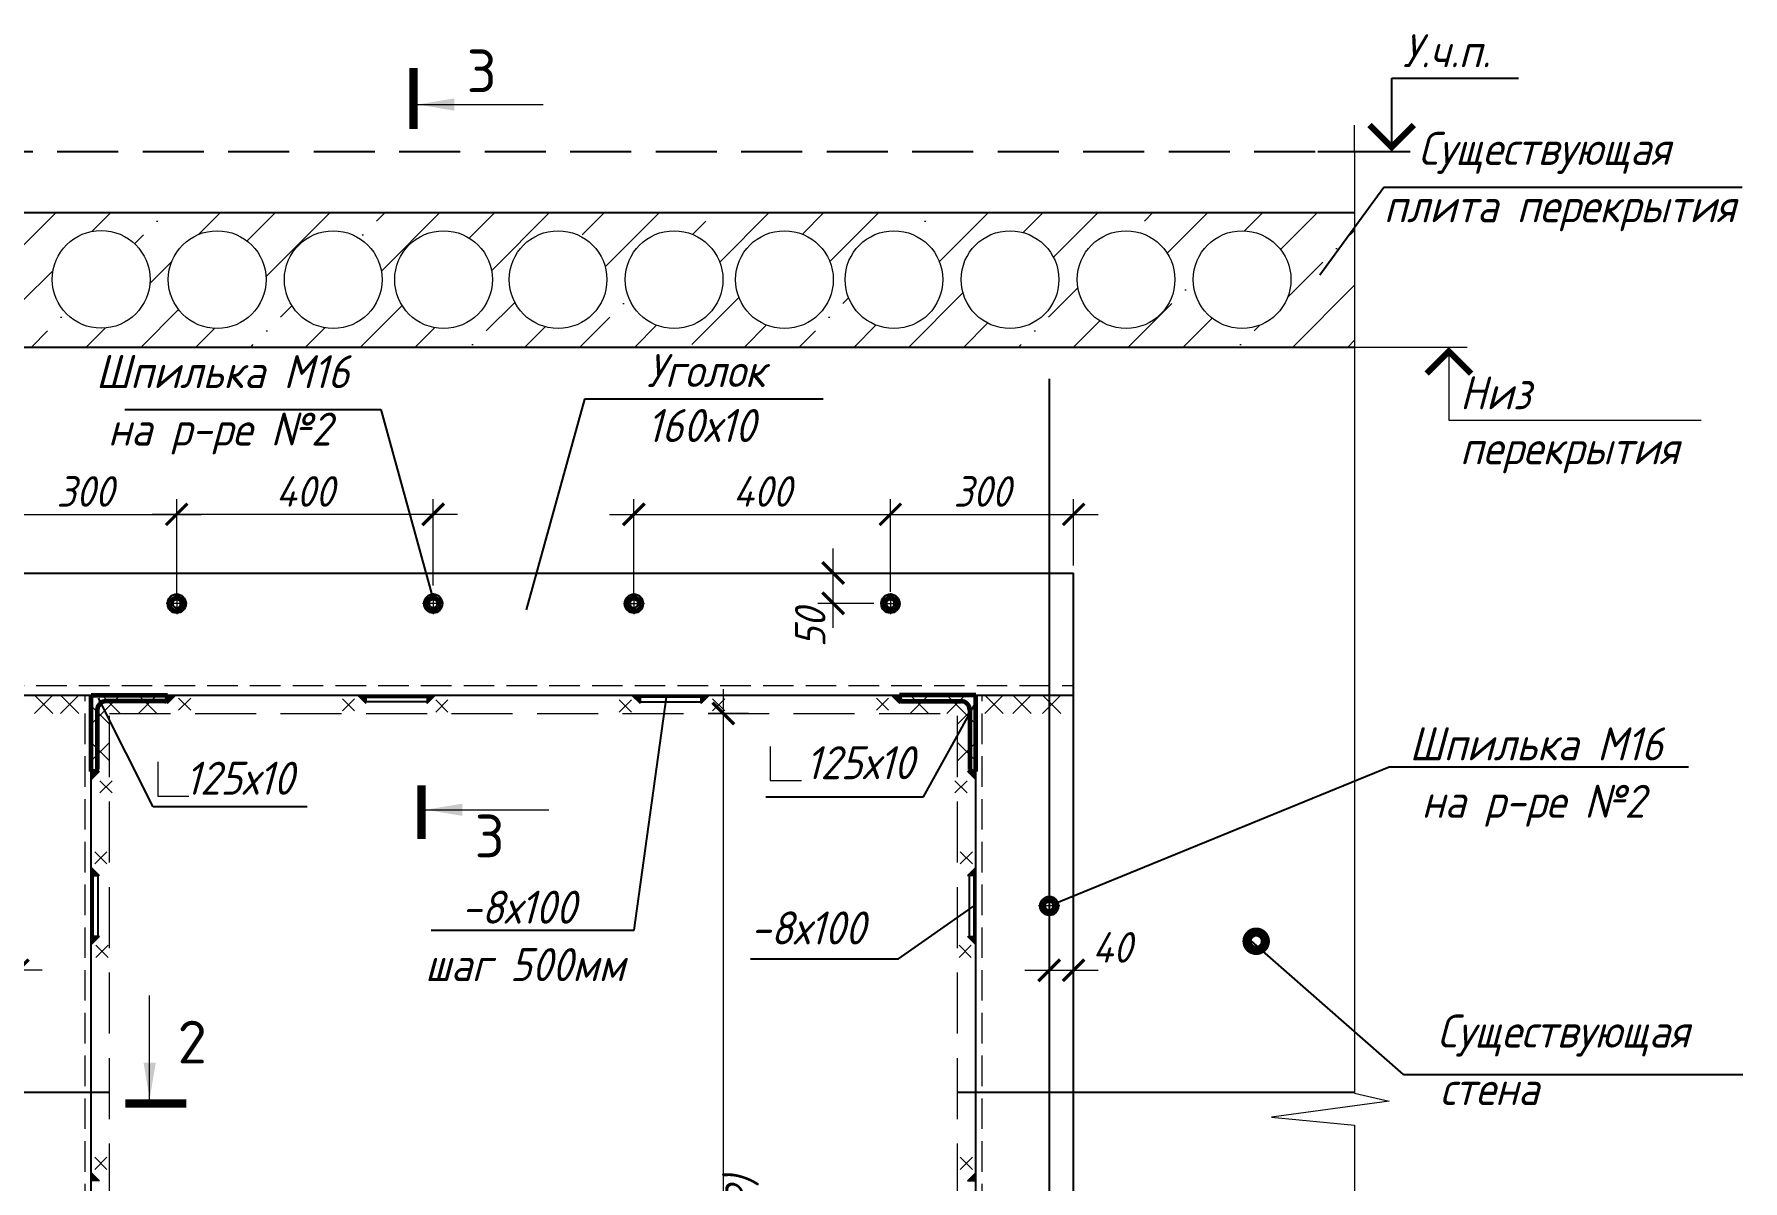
# Model space of a CAD drawing. Header units: millimetres. Extents: x 2058191 to 2089933, y 116142 to 208453.
# Drawn here: x 2071226 to 2074024, y 156546 to 158423 of the extents above; entities that cross this region are included whole.
import ezdxf
from ezdxf.enums import TextEntityAlignment as Align

# ---------------------------------------------------------------- set-up
doc = ezdxf.new("R2010")
doc.units = ezdxf.units.MM
for name, pattern in [('GOST2.303 4', [7, 5, -2, 0]), ('ГОСТ 2.303 4', [7, 5, -2, 0]), ('осеваяX2', [4, 2.5, -0.5, 0.5, -0.5])]:
    doc.linetypes.add(name, pattern=pattern)
doc.layers.get('Defpoints').update_dxf_attribs({"color": 255})
for name, color, linetype, lineweight in [('1Стены', 252, 'Continuous', 25), ('монолит', 176, 'Continuous', 50), ('Оси', 165, 'осеваяX2', 13), ('Размер', 7, 'Continuous', 13), ('сварка', 156, 'Continuous', 9), ('штрих', 8, 'Continuous', 5), ('штриховка кирпич', 42, 'Continuous', 5)]:
    doc.layers.add(name, color=color, linetype=linetype, lineweight=lineweight)
doc.layers.add('CS_UNPLOTTED', color=254, linetype='Continuous', plot=False)
doc.layers.add('металл', color=124, linetype='Continuous')
doc.layers.add('Текст', color=7, linetype='Continuous')
doc.styles.add('GOST 2.304_new', font='isocpeur.ttf', dxfattribs={"width": 0.9, "oblique": 15})
doc.dimstyles.new('SPDS', dxfattribs={"dimscale": 25, "dimtxt": 2.5, "dimasz": 1.77, "dimexe": 1.25, "dimexo": 0.625, "dimtad": 1, "dimdec": 0, "dimrnd": 0.001, "dimtxsty": 'GOST 2.304_new', "dimblk": 'ARCHTICK', "dimcen": 2.5, "dimdle": 2, "dimclrt": 256, "dimazin": 2, "dimtfac": 0.75, "dimtdec": 0, "dimtmove": 1, "dimatfit": 3, "dimfxl": 0, "dimtolj": 1, "dimlwd": 9, "dimlwe": 9, "dimarcsym": 0})
doc.dimstyles.new('SPDS 1_20', dxfattribs={"dimscale": 20, "dimtxt": 2.5, "dimasz": 1.77, "dimexe": 1.25, "dimexo": 0.625, "dimtad": 1, "dimdec": 0, "dimrnd": 0.001, "dimtxsty": 'GOST 2.304_new', "dimblk": 'ARCHTICK', "dimcen": 2.5, "dimdle": 2, "dimclrt": 256, "dimadec": 0, "dimazin": 2, "dimtfac": 0.75, "dimtdec": 0, "dimtmove": 1, "dimatfit": 3, "dimfxl": 0, "dimtolj": 1, "dimlwd": 9, "dimlwe": 9, "dimarcsym": 0})

# ---------------------------------------------------------------- blocks, each defined once
blk = doc.blocks.new('_ArchTick')
at = {"color": 0, "linetype": 'ByBlock', "const_width": 0.15}
blk.add_lwpolyline([(-0.5, -0.5), (0.5, 0.5)], dxfattribs=at)
blk = doc.blocks.new('*D110')
at = {"layer": 'Defpoints', "color": 0, "lineweight": 20, "ltscale": 20, "transparency": 16777216}
for p in [(2072888.2, 156979.2), (2072928.2, 156981.4), (2072928.2, 156890.9)]:
    blk.add_point(p, dxfattribs=at)
at = {"layer": 'Размер', "color": 0, "lineweight": 9, "ltscale": 20, "transparency": 16777216}
for p, q in [((2072888.2, 156966.7), (2072888.2, 156865.9)), ((2072928.2, 156968.9), (2072928.2, 156865.9)), ((2072848.2, 156890.9), (2072968.2, 156890.9))]:
    blk.add_line(p, q, dxfattribs=at)
at = {"layer": 'Размер', "color": 0, "lineweight": 9, "ltscale": 20, "transparency": 16777216, "xscale": 35.4, "yscale": 35.4, "zscale": 35.4, "rotation": 180}
blk.add_blockref('_ArchTick', (2072888.2, 156890.9), dxfattribs=at)
at = {"layer": 'Размер', "color": 0, "lineweight": 9, "ltscale": 20, "transparency": 16777216, "xscale": 35.4, "yscale": 35.4, "zscale": 35.4}
blk.add_blockref('_ArchTick', (2072928.2, 156890.9), dxfattribs=at)
at = {"layer": 'Размер', "ltscale": 20, "transparency": 16777216, "insert": (2072991.1, 156928.4), "char_height": 50, "attachment_point": 5, "style": 'GOST 2.304_new'}
blk.add_mtext('\\A1;40', dxfattribs=at)
blk = doc.blocks.new('свар')
at = {"layer": 'сварка', "color": 0, "linetype": 'Continuous', "ltscale": 10}
for p, q in [((10, 10), (-10, -10)), ((-10, 10), (10, -10))]:
    blk.add_line(p, q, dxfattribs=at)
blk = doc.blocks.new('*D115')
at = {"layer": 'Defpoints', "color": 0, "lineweight": 20, "ltscale": 20, "transparency": 16777216}
for p in [(2071159.6, 156981.4), (2071199.6, 156979.2), (2071159.6, 156890.9)]:
    blk.add_point(p, dxfattribs=at)
at = {"layer": 'Размер', "color": 0, "lineweight": 9, "ltscale": 20, "transparency": 16777216}
for p, q in [((2071159.6, 156968.9), (2071159.6, 156865.9)), ((2071199.6, 156966.7), (2071199.6, 156865.9)), ((2071239.6, 156890.9), (2071119.6, 156890.9))]:
    blk.add_line(p, q, dxfattribs=at)
at = {"layer": 'Размер', "color": 0, "lineweight": 9, "ltscale": 20, "transparency": 16777216, "xscale": 35.4, "yscale": 35.4, "zscale": 35.4, "rotation": 180}
blk.add_blockref('_ArchTick', (2071159.6, 156890.9), dxfattribs=at)
at = {"layer": 'Размер', "color": 0, "lineweight": 9, "ltscale": 20, "transparency": 16777216, "xscale": 35.4, "yscale": 35.4, "zscale": 35.4}
blk.add_blockref('_ArchTick', (2071199.6, 156890.9), dxfattribs=at)
at = {"layer": 'Размер', "ltscale": 20, "transparency": 16777216, "insert": (2071096.7, 156928.4), "char_height": 50, "attachment_point": 5, "style": 'GOST 2.304_new'}
blk.add_mtext('\\A1;40', dxfattribs=at)
blk = doc.blocks.new('м16')
at = {"layer": 'металл', "lineweight": 30, "ltscale": 20}
for p, q in [((-11, 6.4), (0, 12.7)), ((-11, -6.4), (-11, 6.4)), ((0, 12.7), (11, 6.4)), ((11, 6.4), (11, -6.4)), ((0, -12.7), (-11, -6.4)), ((11, -6.4), (0, -12.7))]:
    blk.add_line(p, q, dxfattribs=at)
blk.add_circle((0, 0), 15, dxfattribs=at)
for radius, start, end in [(10.4, 0, 180), (10.4, 180, 0), (6.92, 0, 180), (6.92, 180, 0)]:
    blk.add_arc((0, 0), radius, start, end, dxfattribs=at)
at = {"layer": 'металл', "linetype": 'Continuous', "lineweight": 25, "ltscale": 20}
blk.add_arc((0, 0), 8, 255, 165, dxfattribs=at)
at = {"layer": 'Оси', "ltscale": 20}
for p, q in [((17, 0), (-17.3, 0)), ((0, 17.3), (0, -17.3))]:
    blk.add_line(p, q, dxfattribs=at)
blk = doc.blocks.new('*D119')
at = {"color": 0, "lineweight": 9, "ltscale": 20, "transparency": 16777216}
for p, q in [((2071159.6, 157553.7), (2071159.6, 157662.3)), ((2071459.6, 157503.7), (2071459.6, 157662.3)), ((2071119.6, 157637.3), (2071499.6, 157637.3))]:
    blk.add_line(p, q, dxfattribs=at)
at = {"layer": 'Defpoints', "color": 0, "lineweight": 20, "ltscale": 20, "transparency": 16777216}
for p in [(2071459.6, 157637.3), (2071159.6, 157541.2), (2071459.6, 157491.2)]:
    blk.add_point(p, dxfattribs=at)
at = {"color": 0, "lineweight": 9, "ltscale": 20, "transparency": 16777216, "xscale": 35.4, "yscale": 35.4, "zscale": 35.4, "rotation": 180}
blk.add_blockref('_ArchTick', (2071159.6, 157637.3), dxfattribs=at)
at = {"color": 0, "lineweight": 9, "ltscale": 20, "transparency": 16777216, "xscale": 35.4, "yscale": 35.4, "zscale": 35.4}
blk.add_blockref('_ArchTick', (2071459.6, 157637.3), dxfattribs=at)
at = {"ltscale": 20, "transparency": 16777216, "insert": (2071309.6, 157674.8), "char_height": 50, "attachment_point": 5, "style": 'GOST 2.304_new'}
blk.add_mtext('\\A1;300', dxfattribs=at)
blk = doc.blocks.new('*D120')
at = {"color": 0, "lineweight": 9, "ltscale": 20, "transparency": 16777216}
for p, q in [((2071459.6, 157531.7), (2071459.6, 157662.3)), ((2071879.6, 157521), (2071879.6, 157662.3)), ((2071919.6, 157637.3), (2071419.6, 157637.3))]:
    blk.add_line(p, q, dxfattribs=at)
at = {"layer": 'Defpoints', "color": 0, "lineweight": 20, "ltscale": 20, "transparency": 16777216}
for p in [(2071459.6, 157637.3), (2071459.6, 157519.2), (2071879.6, 157508.5)]:
    blk.add_point(p, dxfattribs=at)
at = {"color": 0, "lineweight": 9, "ltscale": 20, "transparency": 16777216, "xscale": 35.4, "yscale": 35.4, "zscale": 35.4, "rotation": 180}
blk.add_blockref('_ArchTick', (2071459.6, 157637.3), dxfattribs=at)
at = {"color": 0, "lineweight": 9, "ltscale": 20, "transparency": 16777216, "xscale": 35.4, "yscale": 35.4, "zscale": 35.4}
blk.add_blockref('_ArchTick', (2071879.6, 157637.3), dxfattribs=at)
at = {"ltscale": 20, "transparency": 16777216, "insert": (2071669.6, 157674.8), "char_height": 50, "attachment_point": 5, "style": 'GOST 2.304_new'}
blk.add_mtext('\\A1;400', dxfattribs=at)
blk = doc.blocks.new('*D122')
at = {"color": 0, "lineweight": 9, "ltscale": 20, "transparency": 16777216}
for p, q in [((2072208.2, 157503.7), (2072208.2, 157662.3)), ((2072628.1, 157510.6), (2072628.1, 157662.3)), ((2072168.2, 157637.3), (2072668.1, 157637.3))]:
    blk.add_line(p, q, dxfattribs=at)
at = {"layer": 'Defpoints', "color": 0, "lineweight": 20, "ltscale": 20, "transparency": 16777216}
for p in [(2072628.1, 157637.3), (2072208.2, 157491.2), (2072628.1, 157498.1)]:
    blk.add_point(p, dxfattribs=at)
at = {"color": 0, "lineweight": 9, "ltscale": 20, "transparency": 16777216, "xscale": 35.4, "yscale": 35.4, "zscale": 35.4, "rotation": 180}
blk.add_blockref('_ArchTick', (2072208.2, 157637.3), dxfattribs=at)
at = {"color": 0, "lineweight": 9, "ltscale": 20, "transparency": 16777216, "xscale": 35.4, "yscale": 35.4, "zscale": 35.4}
blk.add_blockref('_ArchTick', (2072628.1, 157637.3), dxfattribs=at)
at = {"ltscale": 20, "transparency": 16777216, "insert": (2072418.2, 157674.8), "char_height": 50, "attachment_point": 5, "style": 'GOST 2.304_new'}
blk.add_mtext('\\A1;400', dxfattribs=at)
blk = doc.blocks.new('*D123')
at = {"color": 0, "lineweight": 9, "ltscale": 20, "transparency": 16777216}
for p, q in [((2072628.1, 157510.6), (2072628.1, 157662.3)), ((2072928.2, 157553.7), (2072928.2, 157662.3)), ((2072588.1, 157637.3), (2072968.2, 157637.3))]:
    blk.add_line(p, q, dxfattribs=at)
at = {"layer": 'Defpoints', "color": 0, "lineweight": 20, "ltscale": 20, "transparency": 16777216}
for p in [(2072928.2, 157637.3), (2072928.2, 157541.2), (2072628.1, 157498.1)]:
    blk.add_point(p, dxfattribs=at)
at = {"color": 0, "lineweight": 9, "ltscale": 20, "transparency": 16777216, "xscale": 35.4, "yscale": 35.4, "zscale": 35.4, "rotation": 180}
blk.add_blockref('_ArchTick', (2072628.1, 157637.3), dxfattribs=at)
at = {"color": 0, "lineweight": 9, "ltscale": 20, "transparency": 16777216, "xscale": 35.4, "yscale": 35.4, "zscale": 35.4}
blk.add_blockref('_ArchTick', (2072928.2, 157637.3), dxfattribs=at)
at = {"ltscale": 20, "transparency": 16777216, "insert": (2072778.2, 157674.8), "char_height": 50, "attachment_point": 5, "style": 'GOST 2.304_new'}
blk.add_mtext('\\A1;300', dxfattribs=at)
blk = doc.blocks.new('*D125')
at = {"layer": 'Defpoints', "color": 0, "lineweight": 20, "ltscale": 20, "transparency": 16777216}
for p in [(2072354.7, 157311.2), (2072408.6, 157311.2), (2072408.6, 155011.2)]:
    blk.add_point(p, dxfattribs=at)
at = {"layer": 'Размер', "color": 0, "lineweight": 9, "ltscale": 20, "transparency": 16777216}
for p, q in [((2072354.7, 154971.2), (2072354.7, 157351.2)), ((2072396.1, 157311.2), (2072329.7, 157311.2)), ((2072396.1, 155011.2), (2072329.7, 155011.2))]:
    blk.add_line(p, q, dxfattribs=at)
at = {"layer": 'Размер', "color": 0, "lineweight": 9, "ltscale": 20, "transparency": 16777216, "xscale": 35.4, "yscale": 35.4, "zscale": 35.4}
for p, rotation in [((2072354.7, 157311.2), 90), ((2072354.7, 155011.2), 270)]:
    blk.add_blockref('_ArchTick', p, dxfattribs=dict(at, rotation=rotation))
at = {"layer": 'Размер', "ltscale": 20, "transparency": 16777216, "insert": (2072347.9, 156314.8), "char_height": 50, "width": 670.583, "attachment_point": 5, "rotation": 90, "style": 'GOST 2.304_new'}
blk.add_mtext('\\A1;2200 \\P(уточнять по АР)', dxfattribs=at)
blk = doc.blocks.new('*D169')
at = {"layer": 'Defpoints', "color": 0, "lineweight": 20, "ltscale": 100, "transparency": 16777216}
for p in [(2072534.4, 157541.2), (2072613.4, 157541.2), (2072613.4, 157491.5)]:
    blk.add_point(p, dxfattribs=at)
at = {"layer": 'Размер', "color": 0, "lineweight": 9, "ltscale": 100, "transparency": 16777216}
for p, q in [((2072534.4, 157451.5), (2072534.4, 157581.2)), ((2072600.9, 157541.2), (2072509.4, 157541.2)), ((2072600.9, 157491.5), (2072509.4, 157491.5))]:
    blk.add_line(p, q, dxfattribs=at)
at = {"layer": 'Размер', "color": 0, "lineweight": 9, "ltscale": 100, "transparency": 16777216, "xscale": 35.4, "yscale": 35.4, "zscale": 35.4}
for p, rotation in [((2072534.4, 157541.2), 90), ((2072534.4, 157491.5), 270)]:
    blk.add_blockref('_ArchTick', p, dxfattribs=dict(at, rotation=rotation))
at = {"layer": 'Размер', "ltscale": 100, "transparency": 16777216, "insert": (2072496.9, 157451.5), "char_height": 50, "attachment_point": 5, "rotation": 90, "style": 'GOST 2.304_new'}
blk.add_mtext('\\A1;50', dxfattribs=at)

msp = doc.modelspace()

# ---------------------------------------------------------------- hatches: boundary and pattern name
at = {"layer": 'сварка', "linetype": 'Continuous', "ltscale": 5}
for points in [[(2071444.6, 157341.2), (2071444.6, 157327.5), (2071458.3, 157341.2)], [(2071769.5, 157341.2), (2071755.9, 157341.2), (2071769.5, 157327.5)], [(2071869.7, 157341.2), (2071883.4, 157341.2), (2071869.7, 157327.5)], [(2072218.2, 157341.2), (2072204.5, 157341.2), (2072218.2, 157327.5)], [(2072318.3, 157341.2), (2072332, 157341.2), (2072318.3, 157327.5)], [(2072643.2, 157341.2), (2072643.2, 157327.5), (2072629.6, 157341.2)], [(2071319.6, 157216.2), (2071333.3, 157216.2), (2071319.6, 157202.5)], [(2072768.2, 157216.2), (2072754.6, 157216.2), (2072768.2, 157202.5)], [(2071319.6, 157046.3), (2071319.6, 157059.9), (2071333.3, 157046.3)], [(2072768.2, 157046.3), (2072768.2, 157059.9), (2072754.6, 157046.3)], [(2071319.6, 156946.1), (2071319.6, 156932.5), (2071333.3, 156946.1)], [(2072768.2, 156946.1), (2072768.2, 156932.5), (2072754.6, 156946.1)], [(2071319.6, 156546.3), (2071319.6, 156559.9), (2071333.3, 156546.3)], [(2072768.2, 156546.3), (2072768.2, 156559.9), (2072754.6, 156546.3)]]:
    msp.add_hatch(color=0, dxfattribs=at).paths.add_polyline_path(points, flags=0)
at = {"layer": 'штрих', "lineweight": 13, "ltscale": 100}
h = msp.add_hatch(dxfattribs=at)
h.set_pattern_fill('ANSI35', color=256, scale=20)
h.set_pattern_definition([(45, (-40660380.25, -1303217.44), (-89.8025612, 89.8025612), []), (45, (-40660290.44, -1303217.44), (-89.8025612, 89.8025612), [158.75, -31.75, 0, -31.75])])
h.paths.add_polyline_path([(2073388.3, 158131.2), (2070699.6, 158131.2), (2070699.6, 158079.2, -2.347394), (2070699.6, 157963.8), (2070699.6, 157911.2), (2073388.3, 157911.2)])
h.paths.add_polyline_path([(2072004, 158021.5, -1), (2072164, 158021.5, -1)], flags=16)
h.paths.add_polyline_path([(2072194, 158021.5, -1), (2072354, 158021.5, -1)], flags=16)
h.paths.add_polyline_path([(2071816.5, 158021.5, -1), (2071976.5, 158021.5, -1)], flags=16)
h.paths.add_polyline_path([(2072374.6, 158021.5, -1), (2072534.6, 158021.5, -1)], flags=16)
h.paths.add_polyline_path([(2071635.9, 158021.5, -1), (2071795.9, 158021.5, -1)], flags=16)
h.paths.add_polyline_path([(2072554, 158021.5, -1), (2072714, 158021.5, -1)], flags=16)
h.paths.add_polyline_path([(2071445.9, 158021.5, -1), (2071605.9, 158021.5, -1)], flags=16)
h.paths.add_polyline_path([(2072744, 158021.5, -1), (2072904, 158021.5, -1)], flags=16)
h.paths.add_polyline_path([(2071255.9, 158022, -1), (2071415.9, 158022, -1)], flags=16)
h.paths.add_polyline_path([(2072934, 158021.5, -1), (2073094, 158021.5, -1)], flags=16)
h.paths.add_polyline_path([(2071055, 158022, -1), (2071215, 158022, -1)], flags=16)
h.paths.add_polyline_path([(2073124, 158021.5, -1), (2073284, 158021.5, -1)], flags=16)
h.paths.add_polyline_path([(2070865, 158021.5, -1), (2071025, 158021.5, -1)], flags=16)

# ---------------------------------------------------------------- linework, layer by layer
at = {"linetype": 'Continuous', "ltscale": 20}
for p, q in [((2073449, 158231.2), (2073449, 158351.2)), ((2073449, 158351.2), (2073656.6, 158351.2)), ((2073328.2, 158231.2), (2073479, 158231.2))]:
    msp.add_line(p, q, dxfattribs=at)
at = {"ltscale": 100}
for p, q in [((2073331.1, 158029.4), (2073436.1, 158172.7)), ((2073436.1, 158172.7), (2074023, 158172.7)), ((2072127.5, 157825.7), (2072031.6, 157481.2)), ((2071793.8, 157808.8), (2071879.6, 157498.1)), ((2071421, 157158.2), (2071331.4, 157336.2)), ((2072208.4, 156956.8), (2072261.5, 157338.2)), ((2072682.3, 157175), (2072768.2, 157329.3)), ((2073445, 157223.2), (2072894.7, 156998.8)), ((2073934.7, 157223.2), (2073445, 157223.2)), ((2072424.1, 157175), (2072682.3, 157175)), ((2071673.2, 157158.2), (2071421, 157158.2)), ((2072641.6, 156909.6), (2072765.2, 156996.2)), ((2071876.3, 156956.8), (2072208.4, 156956.8)), ((2073468.5, 156720.1), (2073219.6, 156938.4)), ((2072399, 156909.6), (2072641.6, 156909.6)), ((2073468.5, 156720.1), (2074023.9, 156720.1))]:
    msp.add_line(p, q, dxfattribs=at)
at = {"color": 0, "linetype": 'Continuous', "ltscale": 20, "const_width": 10}
msp.add_lwpolyline([(2073412.5, 158274.7), (2073449, 158238.3), (2073485.4, 158274.7)], dxfattribs=at)
at = {"color": 0, "ltscale": 20}
msp.add_lwpolyline([(2072517.9, 157825.7), (2072127.5, 157825.7)], dxfattribs=at)
at = {"layer": '1Стены', "color": 0, "linetype": 'GOST2.303 4', "ltscale": 20}
msp.add_line((2070703.9, 158231.2), (2073388.3, 158231.2), dxfattribs=at)
at = {"layer": '1Стены', "color": 0, "linetype": 'ГОСТ 2.303 4', "lineweight": 13, "ltscale": 10}
for p, q in [((2071159.6, 157357.2), (2072928.2, 157357.2)), ((2071309.6, 154951.2), (2071309.6, 157341.2)), ((2072778.2, 154951.2), (2072778.2, 157341.2))]:
    msp.add_line(p, q, dxfattribs=at)
at = {"layer": '1Стены', "color": 0, "linetype": 'ГОСТ 2.303 4', "lineweight": 13, "ltscale": 20}
for p, q in [((2071349.6, 154967.2), (2071349.6, 157311.2)), ((2071349.6, 157311.2), (2072738.2, 157311.2)), ((2072738.2, 154967.2), (2072738.2, 157311.2))]:
    msp.add_line(p, q, dxfattribs=at)
at = {"layer": 'CS_UNPLOTTED', "ltscale": 20}
msp.add_line((2072888.2, 157859.3), (2072888.2, 155034.5), dxfattribs=at)
at = {"layer": 'CS_UNPLOTTED', "ltscale": 100}
for p, q in [((2070699.6, 156691.2), (2071349.6, 156691.2)), ((2072738.2, 156691.2), (2073388.3, 156691.2))]:
    msp.add_line(p, q, dxfattribs=at)
at = {"layer": 'металл', "color": 0, "ltscale": 20}
for p, q in [((2071159.6, 157541.2), (2072928.2, 157541.2)), ((2072928.2, 154951.2), (2072928.2, 157541.2)), ((2071159.6, 157341.2), (2072928.2, 157341.2)), ((2071319.6, 154951.2), (2071319.6, 157341.2)), ((2072768.2, 154951.2), (2072768.2, 157341.2))]:
    msp.add_line(p, q, dxfattribs=at)
at = {"layer": 'металл', "color": 0, "linetype": 'Continuous', "lineweight": 60, "ltscale": 20}
for p, q in [((2071319.6, 157216.2), (2071319.6, 157341.2)), ((2071319.6, 157341.2), (2071444.6, 157341.2)), ((2071444.6, 157341.2), (2071444.6, 157335.8)), ((2072643.2, 157341.2), (2072643.2, 157335.8)), ((2072768.2, 157341.2), (2072643.2, 157341.2)), ((2072768.2, 157216.2), (2072768.2, 157341.2)), ((2071329.6, 157317.2), (2071329.6, 157220.8)), ((2071440, 157331.2), (2071343.6, 157331.2)), ((2072647.8, 157331.2), (2072744.2, 157331.2)), ((2072758.2, 157317.2), (2072758.2, 157220.8)), ((2071325, 157216.2), (2071319.6, 157216.2)), ((2072762.8, 157216.2), (2072768.2, 157216.2))]:
    msp.add_line(p, q, dxfattribs=at)
at = {"layer": 'металл', "color": 0, "ltscale": 20}
for points in [[(2071869.6, 157338.2), (2071869.6, 157330.2), (2071769.6, 157330.2), (2071769.6, 157338.2)], [(2072218.2, 157338.2), (2072218.2, 157330.2), (2072318.2, 157330.2), (2072318.2, 157338.2)], [(2071322.6, 157046.2), (2071330.6, 157046.2), (2071330.6, 156946.2), (2071322.6, 156946.2)], [(2072765.2, 157046.2), (2072757.2, 157046.2), (2072757.2, 156946.2), (2072765.2, 156946.2)]]:
    msp.add_lwpolyline(points, close=True, dxfattribs=at)
at = {"layer": 'металл', "color": 0, "linetype": 'Continuous', "lineweight": 60, "ltscale": 20}
for centre, radius, start, end in [((2071343.6, 157317.2), 14, 90, 180), ((2071440, 157335.8), 4.6, 270, 0), ((2072647.8, 157335.8), 4.6, 180, 270), ((2072744.2, 157317.2), 14, 0, 90), ((2071325, 157220.8), 4.6, 270, 0), ((2072762.8, 157220.8), 4.6, 180, 270)]:
    msp.add_arc(centre, radius, start, end, dxfattribs=at)
at = {"layer": 'монолит', "color": 0, "lineweight": 25, "ltscale": 100}
for p, q in [((2070699.6, 158131.2), (2073388.3, 158131.2)), ((2070699.6, 157911.2), (2073388.3, 157911.2))]:
    msp.add_line(p, q, dxfattribs=at)
at = {"layer": 'Размер', "linetype": 'Continuous', "ltscale": 20}
for p, q in [((2071854.3, 158308.2), (2072059.9, 158308.2)), ((2073247.7, 157911.2), (2073572.7, 157911.2)), ((2073542.7, 157911.2), (2073542.7, 157791.2)), ((2073542.7, 157791.2), (2073955.5, 157791.2)), ((2071867.4, 157153.7), (2072068.7, 157153.7)), ((2071415.3, 156679.8), (2071415.3, 156849.8))]:
    msp.add_line(p, q, dxfattribs=at)
at = {"layer": 'Размер', "color": 0, "linetype": 'Continuous', "ltscale": 20}
for points, const_width in [([(2071847.3, 158368.2), (2071847.3, 158268.2)], 14), ([(2073579.2, 157867.7), (2073542.7, 157904.1), (2073506.3, 157867.7)], 10), ([(2071860.4, 157105.7), (2071860.4, 157193.7)], 14), ([(2071475.3, 156672.8), (2071375.3, 156672.8)], 14)]:
    msp.add_lwpolyline(points, dxfattribs=dict(at, const_width=const_width))
at = {"layer": 'Размер', "color": 0, "ltscale": 20}
for points in [[(2072431.5, 157257.5), (2072431.5, 157201.6), (2072482.4, 157201.6)], [(2071428.5, 157232.2), (2071428.5, 157176.2), (2071479.4, 157176.2)]]:
    msp.add_lwpolyline(points, dxfattribs=at)
at = {"layer": 'Размер', "linetype": 'Continuous', "ltscale": 20}
for points in [[(2071854.3, 158308.2), (2071914.3, 158318.2), (2071914.3, 158298.1)], [(2071867.4, 157153.7), (2071927.5, 157163.7), (2071927.5, 157143.6)], [(2071415.3, 156679.8), (2071405.3, 156739.9), (2071425.4, 156739.9)]]:
    msp.add_solid(points, dxfattribs=at)
at = {"layer": 'сварка', "color": 0, "linetype": 'Continuous', "ltscale": 15}
for p, q in [((2071256.6, 157341.2), (2071226.6, 157311.2)), ((2071226.6, 157341.2), (2071256.6, 157311.2)), ((2071299.3, 157341.2), (2071269.3, 157311.2)), ((2071269.3, 157341.2), (2071299.3, 157311.2)), ((2071444.6, 157341.2), (2071319.6, 157341.2)), ((2071319.6, 157216.2), (2071319.6, 157341.2)), ((2071367.1, 157341.2), (2071337.1, 157311.2)), ((2071337.1, 157341.2), (2071367.1, 157311.2)), ((2071427.1, 157341.2), (2071397.1, 157311.2)), ((2071397.1, 157341.2), (2071427.1, 157311.2)), ((2072643.2, 157341.2), (2072768.2, 157341.2)), ((2072660.7, 157341.2), (2072690.7, 157311.2)), ((2072690.7, 157341.2), (2072660.7, 157311.2)), ((2072720.7, 157341.2), (2072750.7, 157311.2)), ((2072750.7, 157341.2), (2072720.7, 157311.2)), ((2072768.2, 157216.2), (2072768.2, 157341.2)), ((2072813, 157341.2), (2072783, 157311.2)), ((2072783, 157341.2), (2072813, 157311.2)), ((2072858.5, 157341.2), (2072828.5, 157311.2)), ((2072828.5, 157341.2), (2072858.5, 157311.2)), ((2072907.3, 157341.2), (2072877.3, 157311.2)), ((2072877.3, 157341.2), (2072907.3, 157311.2)), ((2071319.6, 157293.7), (2071349.6, 157323.7)), ((2071319.6, 157323.7), (2071349.6, 157293.7)), ((2072768.2, 157293.7), (2072738.2, 157323.7)), ((2072768.2, 157323.7), (2072738.2, 157293.7)), ((2071319.6, 157233.7), (2071349.6, 157263.7)), ((2071319.6, 157263.7), (2071349.6, 157233.7)), ((2072768.2, 157233.7), (2072738.2, 157263.7)), ((2072768.2, 157263.7), (2072738.2, 157233.7))]:
    msp.add_line(p, q, dxfattribs=at)
at = {"layer": 'сварка', "color": 0, "linetype": 'Continuous', "ltscale": 5}
for p, q in [((2071444.6, 157341.2), (2071444.6, 157327.5)), ((2071444.6, 157327.5), (2071458.3, 157341.2)), ((2071458.3, 157341.2), (2071444.6, 157341.2)), ((2071769.5, 157341.2), (2071755.9, 157341.2)), ((2071755.9, 157341.2), (2071769.5, 157327.5)), ((2071769.5, 157327.5), (2071769.5, 157341.2)), ((2071869.7, 157341.2), (2071883.4, 157341.2)), ((2071883.4, 157341.2), (2071869.7, 157327.5)), ((2071869.7, 157327.5), (2071869.7, 157341.2)), ((2072218.2, 157341.2), (2072204.5, 157341.2)), ((2072204.5, 157341.2), (2072218.2, 157327.5)), ((2072218.2, 157327.5), (2072218.2, 157341.2)), ((2072318.3, 157341.2), (2072332, 157341.2)), ((2072332, 157341.2), (2072318.3, 157327.5)), ((2072318.3, 157327.5), (2072318.3, 157341.2)), ((2072643.2, 157327.5), (2072629.6, 157341.2)), ((2072629.6, 157341.2), (2072643.2, 157341.2)), ((2072643.2, 157341.2), (2072643.2, 157327.5)), ((2071319.6, 157216.2), (2071333.3, 157216.2)), ((2071333.3, 157216.2), (2071319.6, 157202.5)), ((2071319.6, 157202.5), (2071319.6, 157216.2)), ((2072768.2, 157216.2), (2072754.6, 157216.2)), ((2072754.6, 157216.2), (2072768.2, 157202.5)), ((2072768.2, 157202.5), (2072768.2, 157216.2)), ((2071319.6, 157046.3), (2071319.6, 157059.9)), ((2071319.6, 157059.9), (2071333.3, 157046.3)), ((2072768.2, 157059.9), (2072754.6, 157046.3)), ((2072768.2, 157046.3), (2072768.2, 157059.9)), ((2071333.3, 157046.3), (2071319.6, 157046.3)), ((2072754.6, 157046.3), (2072768.2, 157046.3)), ((2071319.6, 156946.1), (2071319.6, 156932.5)), ((2071319.6, 156932.5), (2071333.3, 156946.1)), ((2071333.3, 156946.1), (2071319.6, 156946.1)), ((2072768.2, 156932.5), (2072754.6, 156946.1)), ((2072754.6, 156946.1), (2072768.2, 156946.1)), ((2072768.2, 156946.1), (2072768.2, 156932.5)), ((2071319.6, 156546.3), (2071319.6, 156559.9)), ((2071319.6, 156559.9), (2071333.3, 156546.3)), ((2072768.2, 156559.9), (2072754.6, 156546.3)), ((2072768.2, 156546.3), (2072768.2, 156559.9)), ((2071333.3, 156546.3), (2071319.6, 156546.3)), ((2072754.6, 156546.3), (2072768.2, 156546.3))]:
    msp.add_line(p, q, dxfattribs=at)
at = {"layer": 'Текст', "color": 0, "ltscale": 20}
msp.add_line((2071374.7, 157808.8), (2071793.8, 157808.8), dxfattribs=at)
at = {"layer": 'Текст', "ltscale": 20, "const_width": 30}
msp.add_lwpolyline([(2073234.6, 156938.4, 1), (2073219.6, 156938.4, 1)], format="xyb", close=True, dxfattribs=at)
at = {"layer": 'штрих', "ltscale": 100}
for centre in [(2071335.9, 158022), (2071525.9, 158021.5), (2071715.9, 158021.5), (2071896.5, 158021.5), (2072084, 158021.5), (2072274, 158021.5), (2072454.6, 158021.5), (2072634, 158021.5), (2072824, 158021.5), (2073014, 158021.5), (2073204, 158021.5)]:
    msp.add_circle(centre, 80, dxfattribs=at)
at = {"layer": 'штриховка кирпич', "color": 0, "linetype": 'Continuous', "ltscale": 15}
msp.add_line((2073388.3, 158229.4), (2073388.3, 158274.4), dxfattribs=at)
msp.add_lwpolyline([(2073388.3, 158229.4), (2073388.3, 156690), (2073444.6, 156676.8), (2073252.1, 156650.6), (2073388.3, 156637.5), (2073388.3, 154683.1)], dxfattribs=at)

# ---------------------------------------------------------------- block references
at = {"layer": 'Размер'}
for p in [(2071459.6, 157491.2), (2071879.6, 157491.2)]:
    msp.add_blockref('м16', p, dxfattribs=at)
at = {"layer": 'Размер', "xscale": -1}
for p in [(2072208.2, 157491.2), (2072628.2, 157491.2)]:
    msp.add_blockref('м16', p, dxfattribs=at)
at = {"layer": 'Размер', "color": 0}
for p in [(2071472.7, 157326.5), (2071740.9, 157325.4), (2071893.8, 157323.4), (2071343.9, 157191.2)]:
    msp.add_blockref('свар', p, dxfattribs=at)
at = {"layer": 'Размер', "color": 0, "xscale": -1}
for p in [(2072194.1, 157323.4), (2072347, 157325.4), (2072615.2, 157326.5), (2072743.9, 157191.2)]:
    msp.add_blockref('свар', p, dxfattribs=at)
at = {"layer": 'Размер', "color": 0, "xscale": -1, "rotation": 89.99999999762781}
for p in [(2071335.4, 157074.9), (2071337.4, 156922), (2071335.4, 156574.9)]:
    msp.add_blockref('свар', p, dxfattribs=at)
at = {"layer": 'Размер', "color": 0, "rotation": 270.0000000023722}
for p in [(2072752.5, 157074.9), (2072750.5, 156922), (2072752.5, 156574.9)]:
    msp.add_blockref('свар', p, dxfattribs=at)
at = {"layer": 'Размер', "rotation": 270.0000000001111}
msp.add_blockref('м16', (2072888.2, 156996.2), dxfattribs=at)

# ---------------------------------------------------------------- texts
at = {"color": 0, "ltscale": 20, "insert": (2072184.7, 157899.7), "char_height": 54, "width": 303.249, "attachment_point": 1, "style": 'GOST 2.304_new'}
msp.add_mtext('\\pi44.76002;Уголок \\P\\pi44.61115;160х10', dxfattribs=at)
at = {"layer": 'Размер', "linetype": 'Continuous', "ltscale": 20, "style": 'GOST 2.304_new'}
for s, p in [('3', (2071934.3, 158328.2)), ('3', (2071947.4, 157075.7)), ('2', (2071461.1, 156738.3))]:
    msp.add_text(s, height=70, dxfattribs=at).set_placement(p)
at = {"layer": 'Текст', "ltscale": 20, "style": 'GOST 2.304_new', "oblique": 15, "width": 0.9}
for s, p in [('У.ч.п.', (2073467, 158369.2)), ('Существующая', (2073492.6, 158209.4)), ('плита перекрытия', (2073436.1, 158115.4)), ('Шпилька М16', (2071327.3, 157843.9)), ('Низ', (2073560.7, 157809.2)), ('на р-ре №2', (2071347.1, 157749.9)), ('Шпилька М16', (2073478, 157234.5)), ('125х10', (2072489.3, 157203.7)), ('125х10', (2071473.4, 157178.3)), ('на р-ре №2', (2073497.9, 157140.5)), ('-8х100', (2071925.5, 156967.2)), ('-8х100', (2072399, 156933.2)), ('шаг 500мм', (2071866.3, 156873.2)), ('Существующая', (2073523.6, 156764.4)), ('стена', (2073528.1, 156670.4))]:
    msp.add_text(s, height=54, dxfattribs=at).set_placement(p)
msp.add_text('перекрытия', height=54, dxfattribs=at).set_placement((2073560.7, 157773.2), align=Align.TOP_LEFT)

# ---------------------------------------------------------------- dimensions: what is measured, and where the dimension line sits
at = {"ltscale": 20}
for base, p1, p2, picture, middle in [((2071459.6, 157637.3), (2071159.6, 157541.2), (2071459.6, 157491.2), '*D119', (2071309.6, 157674.8)), ((2072928.2, 157637.3), (2072628.1, 157498.1), (2072928.2, 157541.2), '*D123', (2072778.2, 157674.8))]:
    dim = msp.add_linear_dim(base=base, p1=p1, p2=p2, dimstyle='SPDS', override={"dimscale": 20, "dimtxsty": 'GOST 2.304_new', "dimfxl": 1.25, "dimtfill": 0, "dimarcsym": 1}, dxfattribs=at)
    dim.commit()
    dim.dimension.update_dxf_attribs({"geometry": picture, "text_midpoint": middle})
for base, p1, p2, picture, middle in [((2071459.6, 157637.3), (2071879.6, 157508.5), (2071459.6, 157519.2), '*D120', (2071669.6, 157674.8)), ((2072628.1, 157637.3), (2072208.2, 157491.2), (2072628.1, 157498.1), '*D122', (2072418.2, 157674.8))]:
    dim = msp.add_linear_dim(base=base, p1=p1, p2=p2, text='400', dimstyle='SPDS', override={"dimscale": 20, "dimtxsty": 'GOST 2.304_new', "dimfxl": 1.25, "dimtfill": 0, "dimarcsym": 1}, dxfattribs=at)
    dim.commit()
    dim.dimension.update_dxf_attribs({"geometry": picture, "text_midpoint": middle})
at = {"layer": 'Размер', "ltscale": 100}
dim = msp.add_linear_dim(base=(2072534.4, 157541.2), p1=(2072613.4, 157491.5), p2=(2072613.4, 157541.2), angle=90, dimstyle='SPDS 1_20', dxfattribs=at)
dim.commit()
dim.dimension.update_dxf_attribs({"geometry": '*D169', "text_midpoint": (2072534.4, 157451.5), "dimtype": 128})
at = {"layer": 'Размер', "ltscale": 20}
dim = msp.add_linear_dim(base=(2072354.7, 157311.2), p1=(2072408.6, 155011.2), p2=(2072408.6, 157311.2), angle=90, text='2200 \\P(уточнять по АР)', dimstyle='SPDS 1_20', dxfattribs=at)
dim.commit()
dim.dimension.update_dxf_attribs({"geometry": '*D125', "text_midpoint": (2072437.1, 156314.8), "dimtype": 128})
dim = msp.add_linear_dim(base=(2071159.6, 156890.9), p1=(2071199.6, 156979.2), p2=(2071159.6, 156981.4), angle=180, dimstyle='SPDS', override={"dimscale": 20, "dimtxsty": 'GOST 2.304_new', "dimfxl": 1.25, "dimtfill": 0, "dimarcsym": 1}, dxfattribs=at)
dim.commit()
dim.dimension.update_dxf_attribs({"geometry": '*D115', "text_midpoint": (2071096.7, 156890.9), "dimtype": 128})
dim = msp.add_linear_dim(base=(2072928.2, 156890.9), p1=(2072888.2, 156979.2), p2=(2072928.2, 156981.4), dimstyle='SPDS', override={"dimscale": 20, "dimtxsty": 'GOST 2.304_new', "dimfxl": 1.25, "dimtfill": 0, "dimarcsym": 1}, dxfattribs=at)
dim.commit()
dim.dimension.update_dxf_attribs({"geometry": '*D110', "text_midpoint": (2072991.1, 156890.9), "dimtype": 128})

doc.saveas('drawing.dxf')
